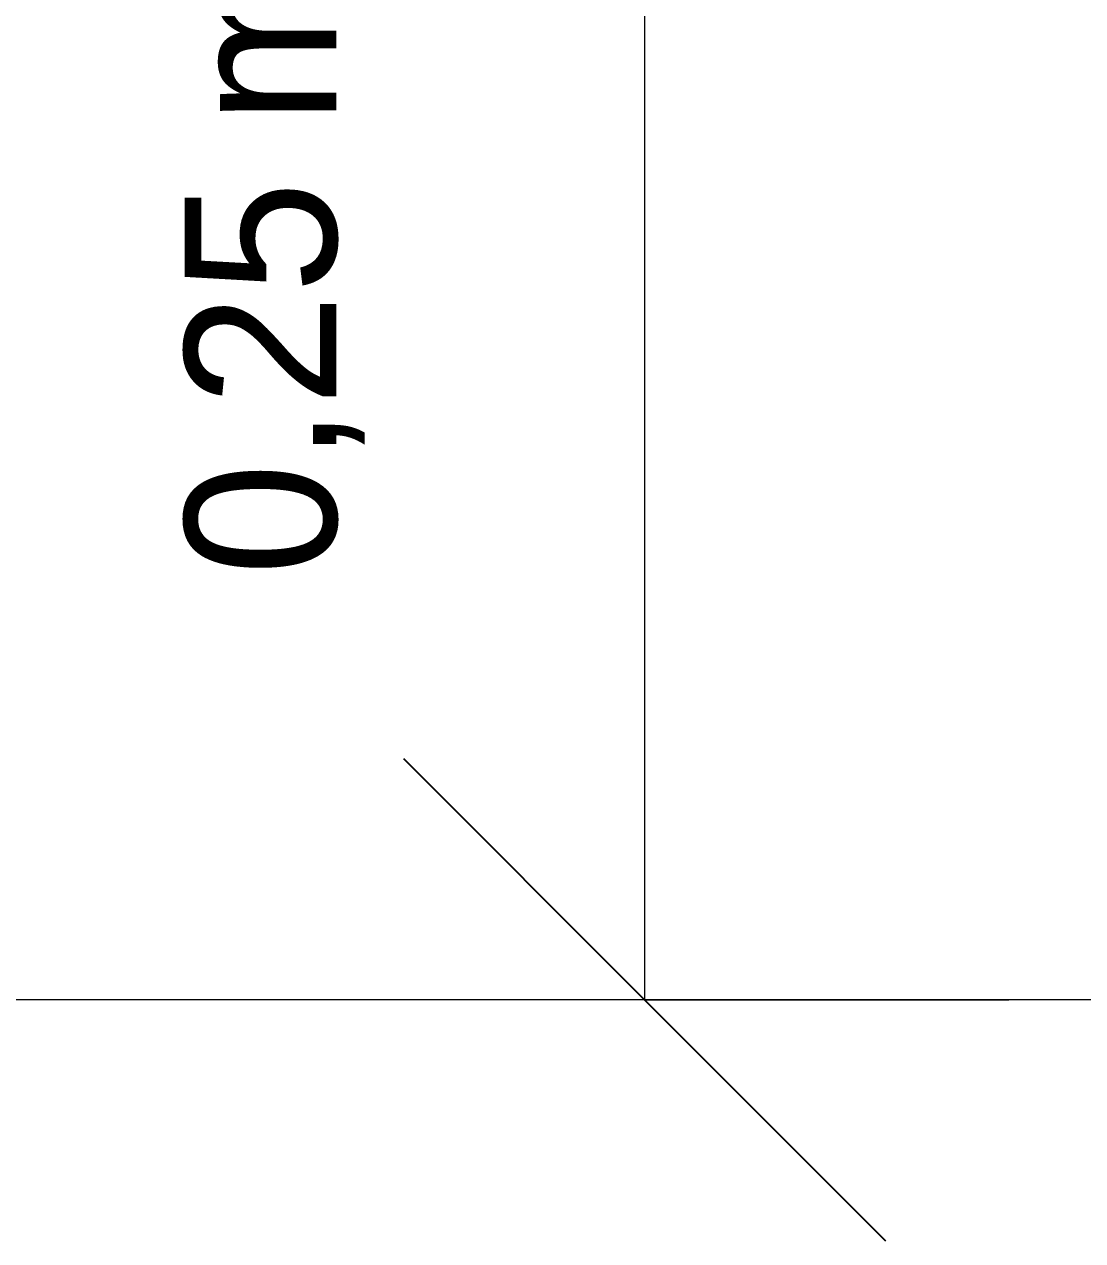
# Model space of a CAD drawing. Header units: metres. Extents: x -24.8 to 3.4, y -2.1 to 25.8.
# Drawn here: x -6.8701 to -6.6957, y 0.2103 to 0.4108 of the extents above; entities that cross this region are included whole.
import ezdxf

# ---------------------------------------------------------------- set-up
doc = ezdxf.new("R2010")
doc.units = ezdxf.units.M
doc.layers.add('A-ANNO-DIMS', color=7, linetype='Continuous', lineweight=5)
doc.layers.add('A-ANNO-DIMS-25', color=7, linetype='Continuous', lineweight=5)
doc.styles.add('Century Gothic_4', font='GOTHIC.TTF', dxfattribs={"height": 0.025})
doc.dimstyles.new('Setores_1_mm_1', dxfattribs={"dimscale": 0.3048, "dimtxt": 0.026104, "dimasz": 0.260417, "dimexe": 0.19685, "dimexo": 0.123031, "dimgap": 0.143537, "dimtad": 1, "dimrnd": 0.01, "dimzin": 0, "dimdsep": 46, "dimtxsty": 'Century Gothic_4', "dimblk1": 'OBLIQUE', "dimblk2": 'OBLIQUE', "dimsah": 1, "dimcen": 0.09, "dimazin": 0, "dimtfac": 1, "dimtdec": 4, "dimtix": 1, "dimtmove": 0, "dimatfit": 3, "dimfxl": 1, "dimtvp": 1, "dimtolj": 1, "dimtzin": 0, "dimarcsym": 2})

# ---------------------------------------------------------------- blocks, each defined once
blk = doc.blocks.new('DIMBLOCK29-AA')
at = {"layer": 'A-ANNO-DIMS-25', "lineweight": 25}
for p, q in [((-6.76791, 0.5), (-6.80759, 0.53969)), ((-6.76791, 0.5), (-6.72822, 0.46031)), ((-6.76791, 0.25), (-6.80759, 0.28969)), ((-6.76791, 0.25), (-6.72822, 0.21031))]:
    blk.add_line(p, q, dxfattribs=at)
at = {"layer": 'A-ANNO-DIMS-25'}
for p, q in [((-6.76791, 0.5), (-7.08508, 0.5)), ((-6.76791, 0.5), (-6.76791, 0.25)), ((-6.76791, 0.5), (-6.70791, 0.5)), ((-6.76791, 0.25), (-6.93508, 0.25)), ((-6.76791, 0.25), (-6.70791, 0.25))]:
    blk.add_line(p, q, dxfattribs=at)
at = {"layer": 'A-ANNO-DIMS-25', "color": 0, "insert": (-6.8437, 0.31989), "char_height": 0.025, "width": 0.1322613, "attachment_point": 1, "rotation": 90, "line_spacing_factor": 0.984502, "style": 'Century Gothic_4'}
blk.add_mtext('0,25 m', dxfattribs=at)
blk = doc.blocks.new('_Oblique')
at = {"color": 0, "linetype": 'ByBlock', "lineweight": -2}
blk.add_line((-0.5, -0.5), (0.5, 0.5), dxfattribs=at)
blk = doc.blocks.new('DIMBLOCK30-AA')
at = {"layer": 'A-ANNO-DIMS-25', "lineweight": 25}
for p, q in [((-6.62529, 1.2), (-6.66498, 1.23969)), ((-6.62529, 1.2), (-6.5856, 1.16031)), ((-6.62529, 0.25), (-6.66498, 0.28969)), ((-6.62529, 0.25), (-6.5856, 0.21031))]:
    blk.add_line(p, q, dxfattribs=at)
at = {"layer": 'A-ANNO-DIMS-25'}
for p, q in [((-6.62529, 1.2), (-7.02658, 1.2)), ((-6.62529, 1.2), (-6.62529, 0.25)), ((-6.62529, 1.2), (-6.56529, 1.2)), ((-6.62529, 0.25), (-6.93508, 0.25)), ((-6.62529, 0.25), (-6.56529, 0.25))]:
    blk.add_line(p, q, dxfattribs=at)
at = {"layer": 'A-ANNO-DIMS-25', "color": 0, "insert": (-6.70108, 0.66989), "char_height": 0.025, "width": 0.1322613, "attachment_point": 1, "rotation": 90, "line_spacing_factor": 0.984502, "style": 'Century Gothic_4'}
blk.add_mtext('0,95 m', dxfattribs=at)
blk = doc.blocks.new('DIMBLOCK31-AA')
at = {"layer": 'A-ANNO-DIMS-25', "lineweight": 25}
for p, q in [((-6.47443, 2.05), (-6.51411, 2.08969)), ((-6.47443, 2.05), (-6.43474, 2.01031)), ((-6.47443, 0.25), (-6.51411, 0.28969)), ((-6.47443, 0.25), (-6.43474, 0.21031))]:
    blk.add_line(p, q, dxfattribs=at)
at = {"layer": 'A-ANNO-DIMS-25'}
for p, q in [((-6.47443, 2.05), (-7.03608, 2.05)), ((-6.47443, 2.05), (-6.47443, 0.25)), ((-6.47443, 2.05), (-6.41443, 2.05)), ((-6.47443, 0.25), (-6.93508, 0.25)), ((-6.47443, 0.25), (-6.41443, 0.25))]:
    blk.add_line(p, q, dxfattribs=at)
at = {"layer": 'A-ANNO-DIMS-25', "color": 0, "insert": (-6.55022, 1.09489), "char_height": 0.025, "width": 0.1322613, "attachment_point": 1, "rotation": 90, "line_spacing_factor": 0.984502, "style": 'Century Gothic_4'}
blk.add_mtext('1,80 m', dxfattribs=at)
blk = doc.blocks.new('DIMBLOCK32-AA')
at = {"layer": 'A-ANNO-DIMS-25', "lineweight": 25}
for p, q in [((-6.31892, 2.1), (-6.35861, 2.13969)), ((-6.31892, 2.1), (-6.27923, 2.06031)), ((-6.31892, 0.25), (-6.35861, 0.28969)), ((-6.31892, 0.25), (-6.27923, 0.21031))]:
    blk.add_line(p, q, dxfattribs=at)
at = {"layer": 'A-ANNO-DIMS-25'}
for p, q in [((-6.31892, 2.1), (-7.08508, 2.1)), ((-6.31892, 2.1), (-6.31892, 0.25)), ((-6.31892, 2.1), (-6.25892, 2.1)), ((-6.31892, 0.25), (-6.93508, 0.25)), ((-6.31892, 0.25), (-6.25892, 0.25))]:
    blk.add_line(p, q, dxfattribs=at)
at = {"layer": 'A-ANNO-DIMS-25', "color": 0, "insert": (-6.39472, 1.11989), "char_height": 0.025, "width": 0.1322613, "attachment_point": 1, "rotation": 90, "line_spacing_factor": 0.984502, "style": 'Century Gothic_4'}
blk.add_mtext('1,85 m', dxfattribs=at)

msp = doc.modelspace()

# ---------------------------------------------------------------- dimensions: what is measured, and where the dimension line sits
at = {"layer": 'A-ANNO-DIMS'}
for base, p1, override, picture, middle in [((-6.31892, 0.25), (-7.12258, 2.1), {"dimpost": '<>', "dimfxl": 1.856071}, 'DIMBLOCK32-AA', (-6.3758, 1.175)), ((-6.47443, 0.25), (-7.07358, 2.05), {"dimpost": '<>', "dimfxl": 1.802831}, 'DIMBLOCK31-AA', (-6.53131, 1.15)), ((-6.62529, 0.25), (-7.06408, 1.2), {"dimpost": '<>', "dimfxl": 0.954396}, 'DIMBLOCK30-AA', (-6.68217, 0.725)), ((-6.76791, 0.25), (-7.12258, 0.5), {"dimpost": '<>', "dimfxl": 0.291548}, 'DIMBLOCK29-AA', (-6.82479, 0.375))]:
    dim = msp.add_linear_dim(base=base, p1=p1, p2=(-6.97258, 0.25), angle=90, dimstyle='Setores_1_mm_1', override=override, dxfattribs=at)
    dim.commit()
    dim.dimension.update_dxf_attribs({"geometry": picture, "text_midpoint": middle})

doc.saveas('drawing.dxf')
